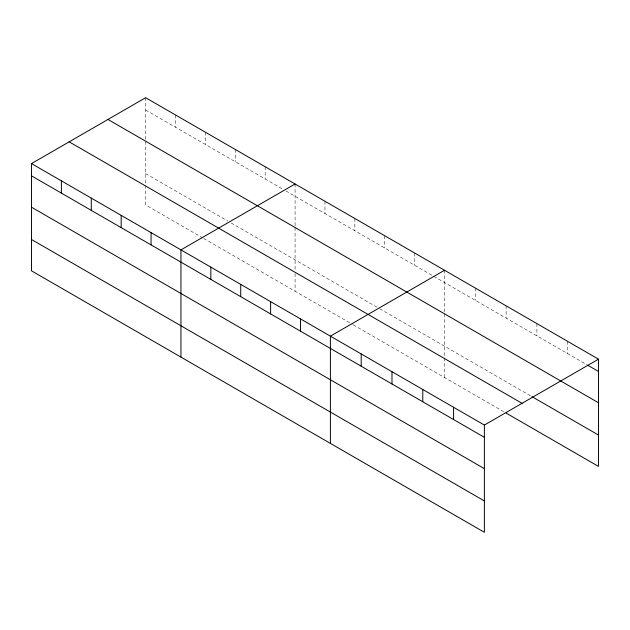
<?xml version="1.0" encoding="UTF-8"?>
<svg xmlns="http://www.w3.org/2000/svg" width="630" height="630" viewBox="0 0 630 630"><rect width="100%" height="100%" fill="white"/><g stroke="black" fill="none" stroke-linecap="round" stroke-linejoin="round"><path stroke-width="0.47" stroke-dasharray="3.15 2.36" d="M295.076 225.634L295.076 183.991M444.52 311.921L444.52 270.27M145.624 109.974L282.618 189.063M285.941 190.984L432.897 275.83M433.731 276.31L586.845 364.707M145.624 173.604L227.824 221.059M231.147 222.973L378.929 308.298M379.764 308.779L531.082 396.144M202.915 238.014L145.624 204.939L145.624 185.354M203.75 238.494L352.367 324.3M353.194 324.781L503.614 411.626M567.701 341.389L567.701 353.658M536.91 323.607L536.91 335.877M506.11 305.834L506.11 318.095M475.319 288.052L475.319 300.321M444.52 313.882L444.52 356.942M444.52 357.919L444.52 377.504M414.634 253.016L414.634 265.285M384.741 235.762L384.741 248.023M354.855 218.5L354.855 230.769M324.962 201.246L324.962 213.515M295.076 227.595L295.076 269.679M295.076 273.593L295.076 291.225M265.183 166.73L265.183 178.999M235.297 149.475L235.297 161.745M205.404 132.221L205.404 144.483M175.518 114.959L175.518 127.228M145.624 97.705L145.624 139.356M145.624 141.309L145.624 184.377"/><path stroke-width="0.94" d="M484.376 468.665L484.376 425.061L31.5 163.595L31.5 270.829L484.376 532.295L484.376 468.665L31.5 207.207M506.11 413.067L598.5 466.405L598.5 359.171L145.624 97.705L31.5 163.595M295.076 183.991L180.944 249.882L180.944 357.115M444.52 270.27L330.396 336.16L330.396 443.394M484.376 425.061L598.5 359.171M587.68 365.187L598.5 371.44M107.966 119.448L598.5 402.775M531.917 396.624L598.5 435.062M69.166 141.852L522.034 403.318M31.5 175.864L484.376 437.33M31.5 239.494L484.376 500.952M453.576 407.279L453.576 419.548M422.785 389.498L422.785 401.767M391.986 371.724L391.986 383.993M361.195 353.942L361.195 366.211M300.502 318.906L300.502 331.175M270.616 301.652L270.616 313.913M240.723 284.39L240.723 296.659M210.837 267.136L210.837 279.405M151.058 232.62L151.058 244.889M121.165 215.365L121.165 227.635M91.279 198.111L91.279 210.381M61.386 180.849L61.386 193.119"/></g></svg>
